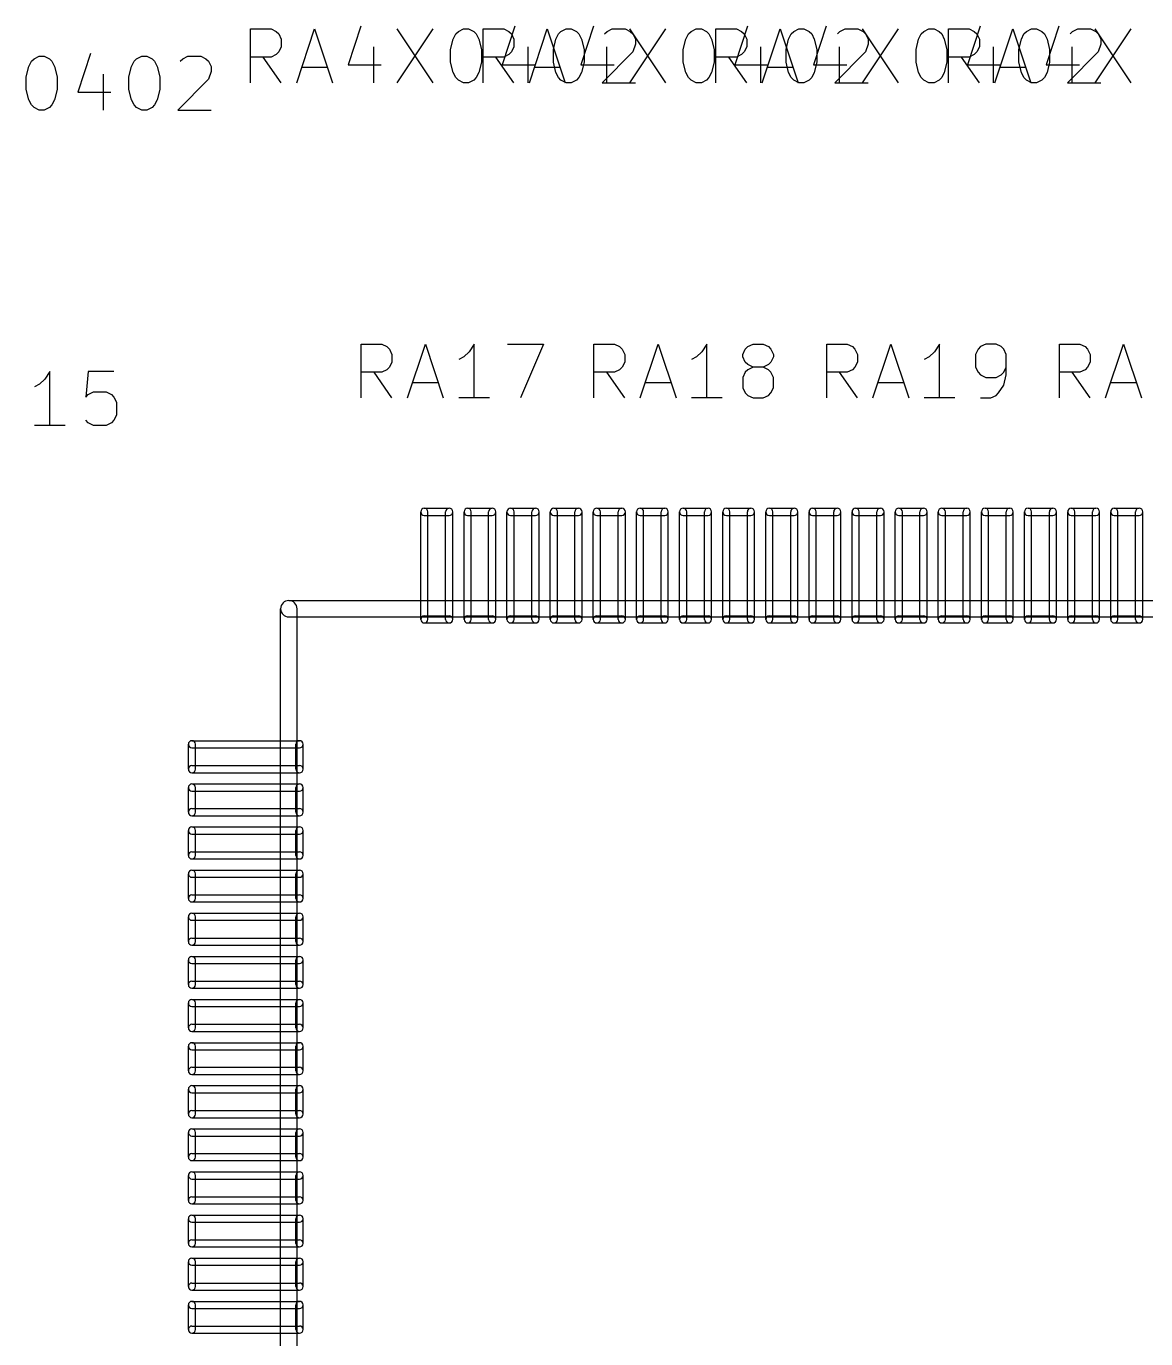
# Model space of a CAD drawing. Extents: x 51.7 to 137.6, y -122.1 to -55.4.
# Drawn here: x 101.09 to 111.48, y -87.8 to -75.62 of the extents above; entities that cross this region are included whole.
import ezdxf

# ---------------------------------------------------------------- set-up
doc = ezdxf.new("R2010")
doc.units = 0
doc.header["$MEASUREMENT"] = 0
doc.layers.add('BLACK', color=250, linetype='CONTINUOUS')

msp = doc.modelspace()

# ---------------------------------------------------------------- linework, layer by layer
at = {"layer": 'BLACK'}
for p, q in [((103.172, -76.1474), (103.172, -75.6474)), ((103.172, -75.6474), (103.363, -75.6474)), ((103.363, -75.6474), (103.41, -75.6712)), ((103.41, -75.6712), (103.434, -75.695)), ((103.434, -75.695), (103.458, -75.7426)), ((103.601, -76.1474), (103.767, -75.6474)), ((103.767, -75.6474), (103.934, -76.1474)), ((104.196, -75.6236), (104.077, -75.9807)), ((104.529, -75.6474), (104.863, -76.1474)), ((104.863, -75.6474), (104.529, -76.1474)), ((105.053, -75.7426), (105.077, -75.695)), ((105.077, -75.695), (105.101, -75.6712)), ((105.101, -75.6712), (105.148, -75.6474)), ((105.148, -75.6474), (105.196, -75.6474)), ((105.196, -75.6474), (105.244, -75.6712)), ((105.244, -75.6712), (105.267, -75.695)), ((105.267, -75.695), (105.291, -75.7426)), ((105.331, -76.1474), (105.331, -75.6474)), ((105.331, -75.6474), (105.522, -75.6474)), ((105.625, -75.6236), (105.506, -75.9807)), ((105.522, -75.6474), (105.569, -75.6712)), ((105.569, -75.6712), (105.593, -75.695)), ((105.593, -75.695), (105.617, -75.7426)), ((105.76, -76.1474), (105.926, -75.6474)), ((105.926, -75.6474), (106.093, -76.1474)), ((106.006, -75.7426), (106.029, -75.695)), ((106.029, -75.695), (106.053, -75.6712)), ((106.053, -75.6712), (106.101, -75.6474)), ((106.101, -75.6474), (106.148, -75.6474)), ((106.148, -75.6474), (106.196, -75.6712)), ((106.196, -75.6712), (106.22, -75.695)), ((106.22, -75.695), (106.244, -75.7426)), ((106.355, -75.6236), (106.236, -75.9807)), ((106.458, -75.695), (106.482, -75.6712)), ((106.482, -75.6712), (106.529, -75.6474)), ((106.529, -75.6474), (106.648, -75.6474)), ((106.648, -75.6474), (106.696, -75.6712)), ((106.688, -75.6474), (107.022, -76.1474)), ((107.022, -75.6474), (106.688, -76.1474)), ((106.696, -75.6712), (106.72, -75.695)), ((106.72, -75.695), (106.744, -75.7426)), ((107.212, -75.7426), (107.236, -75.695)), ((107.236, -75.695), (107.26, -75.6712)), ((107.26, -75.6712), (107.307, -75.6474)), ((107.307, -75.6474), (107.355, -75.6474)), ((107.355, -75.6474), (107.403, -75.6712)), ((107.403, -75.6712), (107.426, -75.695)), ((107.426, -75.695), (107.45, -75.7426)), ((107.49, -76.1474), (107.49, -75.6474)), ((107.49, -75.6474), (107.681, -75.6474)), ((107.784, -75.6236), (107.665, -75.9807)), ((107.681, -75.6474), (107.728, -75.6712)), ((107.728, -75.6712), (107.752, -75.695)), ((107.752, -75.695), (107.776, -75.7426)), ((107.919, -76.1474), (108.085, -75.6474)), ((108.085, -75.6474), (108.252, -76.1474)), ((108.165, -75.7426), (108.188, -75.695)), ((108.188, -75.695), (108.212, -75.6712)), ((108.212, -75.6712), (108.26, -75.6474)), ((108.26, -75.6474), (108.307, -75.6474)), ((108.307, -75.6474), (108.355, -75.6712)), ((108.355, -75.6712), (108.379, -75.695)), ((108.379, -75.695), (108.403, -75.7426)), ((108.514, -75.6236), (108.395, -75.9807)), ((108.617, -75.695), (108.641, -75.6712)), ((108.641, -75.6712), (108.688, -75.6474)), ((108.688, -75.6474), (108.807, -75.6474)), ((108.807, -75.6474), (108.855, -75.6712)), ((108.847, -75.6474), (109.181, -76.1474)), ((109.181, -75.6474), (108.847, -76.1474)), ((108.855, -75.6712), (108.879, -75.695)), ((108.879, -75.695), (108.903, -75.7426)), ((109.371, -75.7426), (109.395, -75.695)), ((109.395, -75.695), (109.419, -75.6712)), ((109.419, -75.6712), (109.466, -75.6474)), ((109.466, -75.6474), (109.514, -75.6474)), ((109.514, -75.6474), (109.562, -75.6712)), ((109.562, -75.6712), (109.585, -75.695)), ((109.585, -75.695), (109.609, -75.7426)), ((109.649, -76.1474), (109.649, -75.6474)), ((109.649, -75.6474), (109.84, -75.6474)), ((109.943, -75.6236), (109.824, -75.9807)), ((109.84, -75.6474), (109.887, -75.6712)), ((109.887, -75.6712), (109.911, -75.695)), ((109.911, -75.695), (109.935, -75.7426)), ((110.078, -76.1474), (110.244, -75.6474)), ((110.244, -75.6474), (110.411, -76.1474)), ((110.324, -75.7426), (110.347, -75.695)), ((110.347, -75.695), (110.371, -75.6712)), ((110.371, -75.6712), (110.419, -75.6474)), ((110.419, -75.6474), (110.466, -75.6474)), ((110.466, -75.6474), (110.514, -75.6712)), ((110.514, -75.6712), (110.538, -75.695)), ((110.538, -75.695), (110.562, -75.7426)), ((110.673, -75.6236), (110.554, -75.9807)), ((110.776, -75.695), (110.8, -75.6712)), ((110.8, -75.6712), (110.847, -75.6474)), ((110.847, -75.6474), (110.966, -75.6474)), ((110.966, -75.6474), (111.014, -75.6712)), ((111.006, -75.6474), (111.34, -76.1474)), ((111.34, -75.6474), (111.006, -76.1474)), ((111.014, -75.6712), (111.038, -75.695)), ((111.038, -75.695), (111.062, -75.7426)), ((103.434, -75.8617), (103.41, -75.8855)), ((103.458, -75.814), (103.434, -75.8617)), ((103.458, -75.7426), (103.458, -75.814)), ((104.315, -75.814), (104.315, -76.1474)), ((105.029, -75.8379), (105.053, -75.7426)), ((105.029, -75.9569), (105.029, -75.8379)), ((105.291, -75.7426), (105.315, -75.8379)), ((105.315, -75.8379), (105.315, -75.9569)), ((105.593, -75.8617), (105.569, -75.8855)), ((105.617, -75.814), (105.593, -75.8617)), ((105.617, -75.7426), (105.617, -75.814)), ((105.744, -75.814), (105.744, -76.1474)), ((105.982, -75.8379), (106.006, -75.7426)), ((105.982, -75.9569), (105.982, -75.8379)), ((106.244, -75.7426), (106.267, -75.8379)), ((106.267, -75.8379), (106.267, -75.9569)), ((106.72, -75.8617), (106.434, -76.1474)), ((106.474, -75.814), (106.474, -76.1474)), ((106.744, -75.7902), (106.72, -75.8617)), ((106.744, -75.7426), (106.744, -75.7902)), ((107.188, -75.8379), (107.212, -75.7426)), ((107.188, -75.9569), (107.188, -75.8379)), ((107.45, -75.7426), (107.474, -75.8379)), ((107.474, -75.8379), (107.474, -75.9569)), ((107.752, -75.8617), (107.728, -75.8855)), ((107.776, -75.814), (107.752, -75.8617)), ((107.776, -75.7426), (107.776, -75.814)), ((107.903, -75.814), (107.903, -76.1474)), ((108.141, -75.8379), (108.165, -75.7426)), ((108.141, -75.9569), (108.141, -75.8379)), ((108.403, -75.7426), (108.426, -75.8379)), ((108.426, -75.8379), (108.426, -75.9569)), ((108.879, -75.8617), (108.593, -76.1474)), ((108.633, -75.814), (108.633, -76.1474)), ((108.903, -75.7902), (108.879, -75.8617)), ((108.903, -75.7426), (108.903, -75.7902)), ((109.347, -75.8379), (109.371, -75.7426)), ((109.347, -75.9569), (109.347, -75.8379)), ((109.609, -75.7426), (109.633, -75.8379)), ((109.633, -75.8379), (109.633, -75.9569)), ((109.911, -75.8617), (109.887, -75.8855)), ((109.935, -75.814), (109.911, -75.8617)), ((109.935, -75.7426), (109.935, -75.814)), ((110.062, -75.814), (110.062, -76.1474)), ((110.3, -75.8379), (110.324, -75.7426)), ((110.3, -75.9569), (110.3, -75.8379)), ((110.562, -75.7426), (110.585, -75.8379)), ((110.585, -75.8379), (110.585, -75.9569)), ((111.038, -75.8617), (110.752, -76.1474)), ((110.792, -75.814), (110.792, -76.1474)), ((111.062, -75.7902), (111.038, -75.8617)), ((111.062, -75.7426), (111.062, -75.7902)), ((101.116, -75.9966), (101.14, -75.949)), ((101.14, -75.949), (101.164, -75.9252)), ((101.164, -75.9252), (101.211, -75.9014)), ((101.211, -75.9014), (101.259, -75.9014)), ((101.259, -75.9014), (101.307, -75.9252)), ((101.307, -75.9252), (101.33, -75.949)), ((101.33, -75.949), (101.354, -75.9966)), ((101.688, -75.8776), (101.569, -76.2347)), ((102.069, -75.9966), (102.092, -75.949)), ((102.092, -75.949), (102.116, -75.9252)), ((102.116, -75.9252), (102.164, -75.9014)), ((102.164, -75.9014), (102.211, -75.9014)), ((102.211, -75.9014), (102.259, -75.9252)), ((102.259, -75.9252), (102.283, -75.949)), ((102.283, -75.949), (102.307, -75.9966)), ((102.521, -75.949), (102.545, -75.9252)), ((102.545, -75.9252), (102.592, -75.9014)), ((102.592, -75.9014), (102.711, -75.9014)), ((102.711, -75.9014), (102.759, -75.9252)), ((102.759, -75.9252), (102.783, -75.949)), ((102.783, -75.949), (102.807, -75.9966)), ((103.363, -75.9093), (103.172, -75.9093)), ((103.458, -76.1474), (103.291, -75.9093)), ((103.41, -75.8855), (103.363, -75.9093)), ((104.077, -75.9807), (104.386, -75.9807)), ((105.053, -76.0521), (105.029, -75.9569)), ((105.315, -75.9569), (105.291, -76.0521)), ((105.522, -75.9093), (105.331, -75.9093)), ((105.617, -76.1474), (105.45, -75.9093)), ((105.506, -75.9807), (105.815, -75.9807)), ((105.569, -75.8855), (105.522, -75.9093)), ((106.006, -76.0521), (105.982, -75.9569)), ((106.236, -75.9807), (106.545, -75.9807)), ((106.267, -75.9569), (106.244, -76.0521)), ((107.212, -76.0521), (107.188, -75.9569)), ((107.474, -75.9569), (107.45, -76.0521)), ((107.681, -75.9093), (107.49, -75.9093)), ((107.776, -76.1474), (107.609, -75.9093)), ((107.665, -75.9807), (107.974, -75.9807)), ((107.728, -75.8855), (107.681, -75.9093)), ((108.165, -76.0521), (108.141, -75.9569)), ((108.395, -75.9807), (108.704, -75.9807)), ((108.426, -75.9569), (108.403, -76.0521)), ((109.371, -76.0521), (109.347, -75.9569)), ((109.633, -75.9569), (109.609, -76.0521)), ((109.84, -75.9093), (109.649, -75.9093)), ((109.935, -76.1474), (109.768, -75.9093)), ((109.824, -75.9807), (110.133, -75.9807)), ((109.887, -75.8855), (109.84, -75.9093)), ((110.324, -76.0521), (110.3, -75.9569)), ((110.554, -75.9807), (110.863, -75.9807)), ((110.585, -75.9569), (110.562, -76.0521)), ((101.092, -76.0919), (101.116, -75.9966)), ((101.092, -76.2109), (101.092, -76.0919)), ((101.354, -75.9966), (101.378, -76.0919)), ((101.378, -76.0919), (101.378, -76.2109)), ((101.807, -76.068), (101.807, -76.4014)), ((102.045, -76.0919), (102.069, -75.9966)), ((102.045, -76.2109), (102.045, -76.0919)), ((102.307, -75.9966), (102.33, -76.0919)), ((102.33, -76.0919), (102.33, -76.2109)), ((102.807, -76.0442), (102.783, -76.1157)), ((102.807, -75.9966), (102.807, -76.0442)), ((103.648, -76.0045), (103.886, -76.0045)), ((105.077, -76.0998), (105.053, -76.0521)), ((105.101, -76.1236), (105.077, -76.0998)), ((105.267, -76.0998), (105.244, -76.1236)), ((105.291, -76.0521), (105.267, -76.0998)), ((105.807, -76.0045), (106.045, -76.0045)), ((106.029, -76.0998), (106.006, -76.0521)), ((106.053, -76.1236), (106.029, -76.0998)), ((106.22, -76.0998), (106.196, -76.1236)), ((106.244, -76.0521), (106.22, -76.0998)), ((107.236, -76.0998), (107.212, -76.0521)), ((107.26, -76.1236), (107.236, -76.0998)), ((107.426, -76.0998), (107.403, -76.1236)), ((107.45, -76.0521), (107.426, -76.0998)), ((107.966, -76.0045), (108.204, -76.0045)), ((108.188, -76.0998), (108.165, -76.0521)), ((108.212, -76.1236), (108.188, -76.0998)), ((108.379, -76.0998), (108.355, -76.1236)), ((108.403, -76.0521), (108.379, -76.0998)), ((109.395, -76.0998), (109.371, -76.0521)), ((109.419, -76.1236), (109.395, -76.0998)), ((109.585, -76.0998), (109.562, -76.1236)), ((109.609, -76.0521), (109.585, -76.0998)), ((110.125, -76.0045), (110.363, -76.0045)), ((110.347, -76.0998), (110.324, -76.0521)), ((110.371, -76.1236), (110.347, -76.0998)), ((110.538, -76.0998), (110.514, -76.1236)), ((110.562, -76.0521), (110.538, -76.0998)), ((101.116, -76.3061), (101.092, -76.2109)), ((101.378, -76.2109), (101.354, -76.3061)), ((102.069, -76.3061), (102.045, -76.2109)), ((102.33, -76.2109), (102.307, -76.3061)), ((102.783, -76.1157), (102.497, -76.4014)), ((105.148, -76.1474), (105.101, -76.1236)), ((105.196, -76.1474), (105.148, -76.1474)), ((105.244, -76.1236), (105.196, -76.1474)), ((106.101, -76.1474), (106.053, -76.1236)), ((106.148, -76.1474), (106.101, -76.1474)), ((106.196, -76.1236), (106.148, -76.1474)), ((106.434, -76.1474), (106.744, -76.1474)), ((107.307, -76.1474), (107.26, -76.1236)), ((107.355, -76.1474), (107.307, -76.1474)), ((107.403, -76.1236), (107.355, -76.1474)), ((108.26, -76.1474), (108.212, -76.1236)), ((108.307, -76.1474), (108.26, -76.1474)), ((108.355, -76.1236), (108.307, -76.1474)), ((108.593, -76.1474), (108.903, -76.1474)), ((109.466, -76.1474), (109.419, -76.1236)), ((109.514, -76.1474), (109.466, -76.1474)), ((109.562, -76.1236), (109.514, -76.1474)), ((110.419, -76.1474), (110.371, -76.1236)), ((110.466, -76.1474), (110.419, -76.1474)), ((110.514, -76.1236), (110.466, -76.1474)), ((110.752, -76.1474), (111.062, -76.1474)), ((101.14, -76.3538), (101.116, -76.3061)), ((101.354, -76.3061), (101.33, -76.3538)), ((101.569, -76.2347), (101.878, -76.2347)), ((102.092, -76.3538), (102.069, -76.3061)), ((102.307, -76.3061), (102.283, -76.3538)), ((101.164, -76.3776), (101.14, -76.3538)), ((101.211, -76.4014), (101.164, -76.3776)), ((101.259, -76.4014), (101.211, -76.4014)), ((101.307, -76.3776), (101.259, -76.4014)), ((101.33, -76.3538), (101.307, -76.3776)), ((102.116, -76.3776), (102.092, -76.3538)), ((102.164, -76.4014), (102.116, -76.3776)), ((102.211, -76.4014), (102.164, -76.4014)), ((102.259, -76.3776), (102.211, -76.4014)), ((102.283, -76.3538), (102.259, -76.3776)), ((102.497, -76.4014), (102.807, -76.4014)), ((104.2, -79.0724), (104.2, -78.5724)), ((104.2, -78.5724), (104.39, -78.5724)), ((104.39, -78.5724), (104.438, -78.5962)), ((104.438, -78.5962), (104.461, -78.62)), ((104.461, -78.62), (104.485, -78.6676)), ((104.628, -79.0724), (104.795, -78.5724)), ((104.795, -78.5724), (104.961, -79.0724)), ((105.2, -78.6438), (105.152, -78.6914)), ((105.247, -78.5724), (105.2, -78.6438)), ((105.247, -79.0724), (105.247, -78.5724)), ((105.557, -78.5724), (105.89, -78.5724)), ((105.89, -78.5724), (105.676, -79.0724)), ((106.359, -79.0724), (106.359, -78.5724)), ((106.359, -78.5724), (106.549, -78.5724)), ((106.549, -78.5724), (106.597, -78.5962)), ((106.597, -78.5962), (106.62, -78.62)), ((106.62, -78.62), (106.644, -78.6676)), ((106.787, -79.0724), (106.954, -78.5724)), ((106.954, -78.5724), (107.12, -79.0724)), ((107.359, -78.6438), (107.311, -78.6914)), ((107.406, -78.5724), (107.359, -78.6438)), ((107.406, -79.0724), (107.406, -78.5724)), ((107.74, -78.6676), (107.763, -78.62)), ((107.763, -78.62), (107.787, -78.5962)), ((107.787, -78.5962), (107.835, -78.5724)), ((107.835, -78.5724), (107.93, -78.5724)), ((107.93, -78.5724), (107.978, -78.5962)), ((107.978, -78.5962), (108.001, -78.62)), ((108.001, -78.62), (108.025, -78.6676)), ((108.518, -79.0724), (108.518, -78.5724)), ((108.518, -78.5724), (108.708, -78.5724)), ((108.708, -78.5724), (108.756, -78.5962)), ((108.756, -78.5962), (108.779, -78.62)), ((108.779, -78.62), (108.803, -78.6676)), ((108.946, -79.0724), (109.113, -78.5724)), ((109.113, -78.5724), (109.279, -79.0724)), ((109.518, -78.6438), (109.47, -78.6914)), ((109.565, -78.5724), (109.518, -78.6438)), ((109.565, -79.0724), (109.565, -78.5724)), ((109.922, -78.62), (109.899, -78.6676)), ((109.946, -78.5962), (109.922, -78.62)), ((109.994, -78.5724), (109.946, -78.5962)), ((110.089, -78.5724), (109.994, -78.5724)), ((110.137, -78.5962), (110.089, -78.5724)), ((110.16, -78.62), (110.137, -78.5962)), ((110.184, -78.6676), (110.16, -78.62)), ((110.677, -79.0724), (110.677, -78.5724)), ((110.677, -78.5724), (110.867, -78.5724)), ((110.867, -78.5724), (110.915, -78.5962)), ((110.915, -78.5962), (110.938, -78.62)), ((110.938, -78.62), (110.962, -78.6676)), ((111.105, -79.0724), (111.272, -78.5724)), ((111.272, -78.5724), (111.438, -79.0724)), ((104.461, -78.7867), (104.438, -78.8105)), ((104.485, -78.739), (104.461, -78.7867)), ((104.485, -78.6676), (104.485, -78.739)), ((105.152, -78.6914), (105.104, -78.7152)), ((106.62, -78.7867), (106.597, -78.8105)), ((106.644, -78.739), (106.62, -78.7867)), ((106.644, -78.6676), (106.644, -78.739)), ((107.311, -78.6914), (107.263, -78.7152)), ((107.74, -78.6914), (107.74, -78.6676)), ((107.763, -78.739), (107.74, -78.6914)), ((107.787, -78.7629), (107.763, -78.739)), ((107.835, -78.7867), (107.787, -78.7629)), ((107.835, -78.7867), (107.787, -78.8105)), ((107.93, -78.7867), (107.835, -78.7867)), ((107.978, -78.7629), (107.93, -78.7867)), ((107.978, -78.8105), (107.93, -78.7867)), ((108.001, -78.739), (107.978, -78.7629)), ((108.025, -78.6914), (108.001, -78.739)), ((108.025, -78.6676), (108.025, -78.6914)), ((108.779, -78.7867), (108.756, -78.8105)), ((108.803, -78.739), (108.779, -78.7867)), ((108.803, -78.6676), (108.803, -78.739)), ((109.47, -78.6914), (109.422, -78.7152)), ((109.899, -78.6676), (109.899, -78.7867)), ((109.899, -78.7867), (109.922, -78.8343)), ((110.16, -78.8343), (110.184, -78.7867)), ((110.184, -78.8581), (110.184, -78.6676)), ((110.938, -78.7867), (110.915, -78.8105)), ((110.962, -78.739), (110.938, -78.7867)), ((110.962, -78.6676), (110.962, -78.739)), ((101.263, -78.8978), (101.215, -78.9454)), ((101.31, -78.8264), (101.263, -78.8978)), ((101.31, -79.3264), (101.31, -78.8264)), ((101.667, -78.8264), (101.644, -79.0645)), ((101.905, -78.8264), (101.667, -78.8264)), ((104.39, -78.8343), (104.2, -78.8343)), ((104.485, -79.0724), (104.319, -78.8343)), ((104.438, -78.8105), (104.39, -78.8343)), ((106.549, -78.8343), (106.359, -78.8343)), ((106.644, -79.0724), (106.478, -78.8343)), ((106.597, -78.8105), (106.549, -78.8343)), ((107.763, -78.8343), (107.74, -78.8819)), ((107.74, -78.8819), (107.74, -78.9771)), ((107.787, -78.8105), (107.763, -78.8343)), ((108.001, -78.8343), (107.978, -78.8105)), ((108.025, -78.8819), (108.001, -78.8343)), ((108.025, -78.9771), (108.025, -78.8819)), ((108.708, -78.8343), (108.518, -78.8343)), ((108.803, -79.0724), (108.637, -78.8343)), ((108.756, -78.8105), (108.708, -78.8343)), ((109.922, -78.8343), (109.946, -78.8581)), ((109.946, -78.8581), (109.994, -78.8819)), ((109.994, -78.8819), (110.089, -78.8819)), ((110.089, -78.8819), (110.137, -78.8581)), ((110.137, -78.8581), (110.16, -78.8343)), ((110.16, -78.9533), (110.184, -78.8581)), ((110.867, -78.8343), (110.677, -78.8343)), ((110.962, -79.0724), (110.796, -78.8343)), ((110.915, -78.8105), (110.867, -78.8343)), ((101.215, -78.9454), (101.167, -78.9692)), ((101.667, -79.0407), (101.715, -79.0169)), ((101.715, -79.0169), (101.834, -79.0169)), ((101.834, -79.0169), (101.882, -79.0407)), ((104.676, -78.9295), (104.914, -78.9295)), ((106.835, -78.9295), (107.073, -78.9295)), ((107.74, -78.9771), (107.763, -79.0248)), ((107.763, -79.0248), (107.787, -79.0486)), ((107.978, -79.0486), (108.001, -79.0248)), ((108.001, -79.0248), (108.025, -78.9771)), ((108.994, -78.9295), (109.232, -78.9295)), ((110.089, -79.0486), (110.113, -79.0248)), ((110.113, -79.0248), (110.16, -78.9533)), ((111.153, -78.9295), (111.391, -78.9295)), ((101.644, -79.0645), (101.667, -79.0407)), ((101.882, -79.0407), (101.905, -79.0645)), ((101.905, -79.0645), (101.929, -79.1121)), ((101.929, -79.1121), (101.929, -79.2311)), ((105.39, -79.0724), (105.104, -79.0724)), ((107.549, -79.0724), (107.263, -79.0724)), ((107.787, -79.0486), (107.835, -79.0724)), ((107.835, -79.0724), (107.93, -79.0724)), ((107.93, -79.0724), (107.978, -79.0486)), ((109.708, -79.0724), (109.422, -79.0724)), ((109.946, -79.0724), (110.041, -79.0724)), ((110.041, -79.0724), (110.089, -79.0486)), ((101.929, -79.2311), (101.905, -79.2788)), ((101.453, -79.3264), (101.167, -79.3264)), ((101.667, -79.3026), (101.644, -79.2788)), ((101.715, -79.3264), (101.667, -79.3026)), ((101.834, -79.3264), (101.715, -79.3264)), ((101.882, -79.3026), (101.834, -79.3264)), ((101.905, -79.2788), (101.882, -79.3026)), ((104.785, -80.0958), (105.016, -80.0958)), ((105.187, -80.0958), (105.415, -80.0958)), ((105.585, -80.0958), (105.817, -80.0958)), ((105.987, -80.0958), (106.215, -80.0958)), ((106.385, -80.0958), (106.617, -80.0958)), ((106.787, -80.0958), (107.015, -80.0958)), ((107.186, -80.0958), (107.417, -80.0958)), ((107.587, -80.0958), (107.815, -80.0958)), ((107.986, -80.0958), (108.217, -80.0958)), ((108.387, -80.0958), (108.616, -80.0958)), ((108.786, -80.0958), (109.017, -80.0958)), ((109.187, -80.0958), (109.416, -80.0958)), ((109.586, -80.0958), (109.817, -80.0958)), ((109.987, -80.0958), (110.216, -80.0958)), ((110.386, -80.0958), (110.617, -80.0958)), ((110.787, -80.0958), (111.016, -80.0958)), ((111.186, -80.0958), (111.417, -80.0958)), ((104.752, -81.127), (104.752, -80.1288)), ((104.785, -80.1618), (105.016, -80.1618)), ((104.818, -81.127), (104.818, -80.1288)), ((104.983, -81.127), (104.983, -80.1288)), ((105.049, -81.127), (105.049, -80.1288)), ((105.154, -81.127), (105.154, -80.1288)), ((105.187, -80.1618), (105.415, -80.1618)), ((105.22, -81.127), (105.22, -80.1288)), ((105.382, -81.127), (105.382, -80.1288)), ((105.448, -81.127), (105.448, -80.1288)), ((105.552, -81.127), (105.552, -80.1288)), ((105.585, -80.1618), (105.817, -80.1618)), ((105.618, -81.127), (105.618, -80.1288)), ((105.783, -81.127), (105.783, -80.1288)), ((105.85, -81.127), (105.85, -80.1288)), ((105.954, -81.127), (105.954, -80.1288)), ((105.987, -80.1618), (106.215, -80.1618)), ((106.02, -81.127), (106.02, -80.1288)), ((106.182, -81.127), (106.182, -80.1288)), ((106.248, -81.127), (106.248, -80.1288)), ((106.352, -81.127), (106.352, -80.1288)), ((106.385, -80.1618), (106.617, -80.1618)), ((106.418, -81.127), (106.418, -80.1288)), ((106.584, -81.127), (106.584, -80.1288)), ((106.65, -81.127), (106.65, -80.1288)), ((106.754, -81.127), (106.754, -80.1288)), ((106.787, -80.1618), (107.015, -80.1618)), ((106.82, -81.127), (106.82, -80.1288)), ((106.982, -81.127), (106.982, -80.1288)), ((107.048, -81.127), (107.048, -80.1288)), ((107.153, -81.127), (107.153, -80.1288)), ((107.186, -80.1618), (107.417, -80.1618)), ((107.219, -81.127), (107.219, -80.1288)), ((107.384, -81.127), (107.384, -80.1288)), ((107.45, -81.127), (107.45, -80.1288)), ((107.554, -81.127), (107.554, -80.1288)), ((107.587, -80.1618), (107.815, -80.1618)), ((107.62, -81.127), (107.62, -80.1288)), ((107.782, -81.127), (107.782, -80.1288)), ((107.849, -81.127), (107.849, -80.1288)), ((107.953, -81.127), (107.953, -80.1288)), ((107.986, -80.1618), (108.217, -80.1618)), ((108.019, -81.127), (108.019, -80.1288)), ((108.184, -81.127), (108.184, -80.1288)), ((108.25, -81.127), (108.25, -80.1288)), ((108.354, -81.127), (108.354, -80.1288)), ((108.387, -80.1618), (108.616, -80.1618)), ((108.42, -81.127), (108.42, -80.1288)), ((108.583, -81.127), (108.583, -80.1288)), ((108.649, -81.127), (108.649, -80.1288)), ((108.753, -81.127), (108.753, -80.1288)), ((108.786, -80.1618), (109.017, -80.1618)), ((108.819, -81.127), (108.819, -80.1288)), ((108.984, -81.127), (108.984, -80.1288)), ((109.05, -81.127), (109.05, -80.1288)), ((109.154, -81.127), (109.154, -80.1288)), ((109.187, -80.1618), (109.416, -80.1618)), ((109.22, -81.127), (109.22, -80.1288)), ((109.383, -81.127), (109.383, -80.1288)), ((109.449, -81.127), (109.449, -80.1288)), ((109.553, -81.127), (109.553, -80.1288)), ((109.586, -80.1618), (109.817, -80.1618)), ((109.619, -81.127), (109.619, -80.1288)), ((109.784, -81.127), (109.784, -80.1288)), ((109.85, -81.127), (109.85, -80.1288)), ((109.954, -81.127), (109.954, -80.1288)), ((109.987, -80.1618), (110.216, -80.1618)), ((110.02, -81.127), (110.02, -80.1288)), ((110.183, -81.127), (110.183, -80.1288)), ((110.249, -81.127), (110.249, -80.1288)), ((110.353, -81.127), (110.353, -80.1288)), ((110.386, -80.1618), (110.617, -80.1618)), ((110.419, -81.127), (110.419, -80.1288)), ((110.584, -81.127), (110.584, -80.1288)), ((110.65, -81.127), (110.65, -80.1288)), ((110.754, -81.127), (110.754, -80.1288)), ((110.787, -80.1618), (111.016, -80.1618)), ((110.82, -81.127), (110.82, -80.1288)), ((110.983, -81.127), (110.983, -80.1288)), ((111.049, -81.127), (111.049, -80.1288)), ((111.153, -81.127), (111.153, -80.1288)), ((111.186, -80.1618), (111.417, -80.1618)), ((111.219, -81.127), (111.219, -80.1288)), ((111.384, -81.127), (111.384, -80.1288)), ((111.45, -81.127), (111.45, -80.1288)), ((103.528, -80.9518), (123.472, -80.9518)), ((103.452, -99.9713), (103.452, -81.028)), ((103.604, -99.9713), (103.604, -81.028)), ((104.785, -81.094), (105.016, -81.094)), ((105.187, -81.094), (105.415, -81.094)), ((105.585, -81.094), (105.817, -81.094)), ((105.987, -81.094), (106.215, -81.094)), ((106.385, -81.094), (106.617, -81.094)), ((106.787, -81.094), (107.015, -81.094)), ((107.186, -81.094), (107.417, -81.094)), ((107.587, -81.094), (107.815, -81.094)), ((107.986, -81.094), (108.217, -81.094)), ((108.387, -81.094), (108.616, -81.094)), ((108.786, -81.094), (109.017, -81.094)), ((109.187, -81.094), (109.416, -81.094)), ((109.586, -81.094), (109.817, -81.094)), ((109.987, -81.094), (110.216, -81.094)), ((110.386, -81.094), (110.617, -81.094)), ((110.787, -81.094), (111.016, -81.094)), ((111.186, -81.094), (111.417, -81.094)), ((103.528, -81.1042), (123.472, -81.1042)), ((104.785, -81.16), (105.016, -81.16)), ((105.187, -81.16), (105.415, -81.16)), ((105.585, -81.16), (105.817, -81.16)), ((105.987, -81.16), (106.215, -81.16)), ((106.385, -81.16), (106.617, -81.16)), ((106.787, -81.16), (107.015, -81.16)), ((107.186, -81.16), (107.417, -81.16)), ((107.587, -81.16), (107.815, -81.16)), ((107.986, -81.16), (108.217, -81.16)), ((108.387, -81.16), (108.616, -81.16)), ((108.786, -81.16), (109.017, -81.16)), ((109.187, -81.16), (109.416, -81.16)), ((109.586, -81.16), (109.817, -81.16)), ((109.987, -81.16), (110.216, -81.16)), ((110.386, -81.16), (110.617, -81.16)), ((110.787, -81.16), (111.016, -81.16)), ((111.186, -81.16), (111.417, -81.16)), ((102.596, -82.5164), (102.596, -82.2853)), ((102.629, -82.2522), (103.627, -82.2522)), ((102.662, -82.5164), (102.662, -82.2853)), ((103.594, -82.5164), (103.594, -82.2853)), ((103.66, -82.5164), (103.66, -82.2853)), ((102.629, -82.3183), (103.627, -82.3183)), ((102.629, -82.4834), (103.627, -82.4834)), ((102.629, -82.5494), (103.627, -82.5494)), ((102.629, -82.6536), (103.627, -82.6536)), ((102.596, -82.9152), (102.596, -82.6866)), ((102.629, -82.7196), (103.627, -82.7196)), ((102.662, -82.9152), (102.662, -82.6866)), ((103.594, -82.9152), (103.594, -82.6866)), ((103.66, -82.9152), (103.66, -82.6866)), ((102.629, -82.8822), (103.627, -82.8822)), ((102.629, -82.9482), (103.627, -82.9482)), ((102.596, -83.3165), (102.596, -83.0854)), ((102.629, -83.0523), (103.627, -83.0523)), ((102.629, -83.1184), (103.627, -83.1184)), ((102.662, -83.3165), (102.662, -83.0854)), ((103.594, -83.3165), (103.594, -83.0854)), ((103.66, -83.3165), (103.66, -83.0854)), ((102.629, -83.2835), (103.627, -83.2835)), ((102.629, -83.3495), (103.627, -83.3495)), ((102.596, -83.7153), (102.596, -83.4867)), ((102.629, -83.4537), (103.627, -83.4537)), ((102.629, -83.5197), (103.627, -83.5197)), ((102.662, -83.7153), (102.662, -83.4867)), ((103.594, -83.7153), (103.594, -83.4867)), ((103.66, -83.7153), (103.66, -83.4867)), ((102.629, -83.6823), (103.627, -83.6823)), ((102.629, -83.7483), (103.627, -83.7483)), ((102.596, -84.1166), (102.596, -83.8855)), ((102.629, -83.8524), (103.627, -83.8524)), ((102.662, -84.1166), (102.662, -83.8855)), ((103.594, -84.1166), (103.594, -83.8855)), ((103.66, -84.1166), (103.66, -83.8855)), ((102.629, -83.9185), (103.627, -83.9185)), ((102.629, -84.0836), (103.627, -84.0836)), ((102.629, -84.1496), (103.627, -84.1496)), ((102.629, -84.2538), (103.627, -84.2538)), ((102.596, -84.5154), (102.596, -84.2868)), ((102.629, -84.3198), (103.627, -84.3198)), ((102.662, -84.5154), (102.662, -84.2868)), ((103.594, -84.5154), (103.594, -84.2868)), ((103.66, -84.5154), (103.66, -84.2868)), ((102.629, -84.4824), (103.627, -84.4824)), ((102.629, -84.5484), (103.627, -84.5484)), ((102.596, -84.9167), (102.596, -84.6856)), ((102.629, -84.6525), (103.627, -84.6525)), ((102.629, -84.7186), (103.627, -84.7186)), ((102.662, -84.9167), (102.662, -84.6856)), ((103.594, -84.9167), (103.594, -84.6856)), ((103.66, -84.9167), (103.66, -84.6856)), ((102.629, -84.8837), (103.627, -84.8837)), ((102.629, -84.9497), (103.627, -84.9497)), ((102.596, -85.3155), (102.596, -85.0869)), ((102.629, -85.0539), (103.627, -85.0539)), ((102.662, -85.3155), (102.662, -85.0869)), ((103.594, -85.3155), (103.594, -85.0869)), ((103.66, -85.3155), (103.66, -85.0869)), ((102.629, -85.1199), (103.627, -85.1199)), ((102.629, -85.2825), (103.627, -85.2825)), ((102.629, -85.3485), (103.627, -85.3485)), ((102.629, -85.4526), (103.627, -85.4526)), ((102.596, -85.7168), (102.596, -85.4857)), ((102.629, -85.5187), (103.627, -85.5187)), ((102.662, -85.7168), (102.662, -85.4857)), ((103.594, -85.7168), (103.594, -85.4857)), ((103.66, -85.7168), (103.66, -85.4857)), ((102.629, -85.6838), (103.627, -85.6838)), ((102.629, -85.7498), (103.627, -85.7498)), ((102.596, -86.1156), (102.596, -85.887)), ((102.629, -85.854), (103.627, -85.854)), ((102.629, -85.92), (103.627, -85.92)), ((102.662, -86.1156), (102.662, -85.887)), ((103.594, -86.1156), (103.594, -85.887)), ((103.66, -86.1156), (103.66, -85.887)), ((102.629, -86.0826), (103.627, -86.0826)), ((102.629, -86.1486), (103.627, -86.1486)), ((102.596, -86.5169), (102.596, -86.2858)), ((102.629, -86.2527), (103.627, -86.2527)), ((102.629, -86.3188), (103.627, -86.3188)), ((102.662, -86.5169), (102.662, -86.2858)), ((103.594, -86.5169), (103.594, -86.2858)), ((103.66, -86.5169), (103.66, -86.2858)), ((102.629, -86.4839), (103.627, -86.4839)), ((102.629, -86.5499), (103.627, -86.5499)), ((102.596, -86.9157), (102.596, -86.6871)), ((102.629, -86.6541), (103.627, -86.6541)), ((102.662, -86.9157), (102.662, -86.6871)), ((103.594, -86.9157), (103.594, -86.6871)), ((103.66, -86.9157), (103.66, -86.6871)), ((102.629, -86.7201), (103.627, -86.7201)), ((102.629, -86.8827), (103.627, -86.8827)), ((102.629, -86.9487), (103.627, -86.9487)), ((102.629, -87.0528), (103.627, -87.0528)), ((102.596, -87.317), (102.596, -87.0859)), ((102.629, -87.1189), (103.627, -87.1189)), ((102.662, -87.317), (102.662, -87.0859)), ((103.594, -87.317), (103.594, -87.0859)), ((103.66, -87.317), (103.66, -87.0859)), ((102.629, -87.284), (103.627, -87.284)), ((102.629, -87.35), (103.627, -87.35)), ((102.596, -87.7158), (102.596, -87.4872)), ((102.629, -87.4542), (103.627, -87.4542)), ((102.629, -87.5202), (103.627, -87.5202)), ((102.662, -87.7158), (102.662, -87.4872)), ((103.594, -87.7158), (103.594, -87.4872)), ((103.66, -87.7158), (103.66, -87.4872)), ((102.629, -87.6828), (103.627, -87.6828)), ((102.629, -87.7488), (103.627, -87.7488))]:
    msp.add_line(p, q, dxfattribs=at)
for centre, radius, start, end in [((104.785, -80.1288), 0.033, 90, 270), ((104.785, -80.1288), 0.033, 360, 540), ((105.016, -80.1288), 0.033, 360, 540), ((105.016, -80.1288), 0.033, 270, 450), ((105.187, -80.1288), 0.033, 90, 270), ((105.187, -80.1288), 0.033, 360, 540), ((105.415, -80.1288), 0.033, 360, 540), ((105.415, -80.1288), 0.033, 270, 450), ((105.585, -80.1288), 0.033, 90, 270), ((105.585, -80.1288), 0.033, 360, 540), ((105.817, -80.1288), 0.033, 360, 540), ((105.817, -80.1288), 0.033, 270, 450), ((105.987, -80.1288), 0.033, 90, 270), ((105.987, -80.1288), 0.033, 360, 540), ((106.215, -80.1288), 0.033, 360, 540), ((106.215, -80.1288), 0.033, 270, 450), ((106.385, -80.1288), 0.033, 90, 270), ((106.385, -80.1288), 0.033, 360, 540), ((106.617, -80.1288), 0.033, 360, 540), ((106.617, -80.1288), 0.033, 270, 450), ((106.787, -80.1288), 0.033, 90, 270), ((106.787, -80.1288), 0.033, 360, 540), ((107.015, -80.1288), 0.033, 360, 540), ((107.015, -80.1288), 0.033, 270, 450), ((107.186, -80.1288), 0.033, 90, 270), ((107.186, -80.1288), 0.033, 360, 540), ((107.417, -80.1288), 0.033, 360, 540), ((107.417, -80.1288), 0.033, 270, 450), ((107.587, -80.1288), 0.033, 90, 270), ((107.587, -80.1288), 0.033, 360, 540), ((107.815, -80.1288), 0.033, 360, 540), ((107.815, -80.1288), 0.033, 270, 450), ((107.986, -80.1288), 0.033, 90, 270), ((107.986, -80.1288), 0.033, 360, 540), ((108.217, -80.1288), 0.033, 360, 540), ((108.217, -80.1288), 0.033, 270, 450), ((108.387, -80.1288), 0.033, 90, 270), ((108.387, -80.1288), 0.033, 360, 540), ((108.616, -80.1288), 0.033, 360, 540), ((108.616, -80.1288), 0.033, 270, 450), ((108.786, -80.1288), 0.033, 90, 270), ((108.786, -80.1288), 0.033, 360, 540), ((109.017, -80.1288), 0.033, 360, 540), ((109.017, -80.1288), 0.033, 270, 450), ((109.187, -80.1288), 0.033, 90, 270), ((109.187, -80.1288), 0.033, 360, 540), ((109.416, -80.1288), 0.033, 360, 540), ((109.416, -80.1288), 0.033, 270, 450), ((109.586, -80.1288), 0.033, 90, 270), ((109.586, -80.1288), 0.033, 360, 540), ((109.817, -80.1288), 0.033, 360, 540), ((109.817, -80.1288), 0.033, 270, 450), ((109.987, -80.1288), 0.033, 90, 270), ((109.987, -80.1288), 0.033, 360, 540), ((110.216, -80.1288), 0.033, 360, 540), ((110.216, -80.1288), 0.033, 270, 450), ((110.386, -80.1288), 0.033, 90, 270), ((110.386, -80.1288), 0.033, 360, 540), ((110.617, -80.1288), 0.033, 360, 540), ((110.617, -80.1288), 0.033, 270, 450), ((110.787, -80.1288), 0.033, 90, 270), ((110.787, -80.1288), 0.033, 360, 540), ((111.016, -80.1288), 0.033, 360, 540), ((111.016, -80.1288), 0.033, 270, 450), ((111.186, -80.1288), 0.033, 90, 270), ((111.186, -80.1288), 0.033, 360, 540), ((111.417, -80.1288), 0.033, 360, 540), ((111.417, -80.1288), 0.033, 270, 450), ((103.528, -81.028), 0.0762, 90, 270), ((103.528, -81.028), 0.0762, 360, 540), ((104.785, -81.127), 0.033, 90, 270), ((105.016, -81.127), 0.033, 270, 450), ((105.187, -81.127), 0.033, 90, 270), ((105.415, -81.127), 0.033, 270, 450), ((105.585, -81.127), 0.033, 90, 270), ((105.817, -81.127), 0.033, 270, 450), ((105.987, -81.127), 0.033, 90, 270), ((106.215, -81.127), 0.033, 270, 450), ((106.385, -81.127), 0.033, 90, 270), ((106.617, -81.127), 0.033, 270, 450), ((106.787, -81.127), 0.033, 90, 270), ((107.015, -81.127), 0.033, 270, 450), ((107.186, -81.127), 0.033, 90, 270), ((107.417, -81.127), 0.033, 270, 450), ((107.587, -81.127), 0.033, 90, 270), ((107.815, -81.127), 0.033, 270, 450), ((107.986, -81.127), 0.033, 90, 270), ((108.217, -81.127), 0.033, 270, 450), ((108.387, -81.127), 0.033, 90, 270), ((108.616, -81.127), 0.033, 270, 450), ((108.786, -81.127), 0.033, 90, 270), ((109.017, -81.127), 0.033, 270, 450), ((109.187, -81.127), 0.033, 90, 270), ((109.416, -81.127), 0.033, 270, 450), ((109.586, -81.127), 0.033, 90, 270), ((109.817, -81.127), 0.033, 270, 450), ((109.987, -81.127), 0.033, 90, 270), ((110.216, -81.127), 0.033, 270, 450), ((110.386, -81.127), 0.033, 90, 270), ((110.617, -81.127), 0.033, 270, 450), ((110.787, -81.127), 0.033, 90, 270), ((111.016, -81.127), 0.033, 270, 450), ((111.186, -81.127), 0.033, 90, 270), ((111.417, -81.127), 0.033, 270, 450), ((104.785, -81.127), 0.033, 180, 360), ((105.016, -81.127), 0.033, 180, 360), ((105.187, -81.127), 0.033, 180, 360), ((105.415, -81.127), 0.033, 180, 360), ((105.585, -81.127), 0.033, 180, 360), ((105.817, -81.127), 0.033, 180, 360), ((105.987, -81.127), 0.033, 180, 360), ((106.215, -81.127), 0.033, 180, 360), ((106.385, -81.127), 0.033, 180, 360), ((106.617, -81.127), 0.033, 180, 360), ((106.787, -81.127), 0.033, 180, 360), ((107.015, -81.127), 0.033, 180, 360), ((107.186, -81.127), 0.033, 180, 360), ((107.417, -81.127), 0.033, 180, 360), ((107.587, -81.127), 0.033, 180, 360), ((107.815, -81.127), 0.033, 180, 360), ((107.986, -81.127), 0.033, 180, 360), ((108.217, -81.127), 0.033, 180, 360), ((108.387, -81.127), 0.033, 180, 360), ((108.616, -81.127), 0.033, 180, 360), ((108.786, -81.127), 0.033, 180, 360), ((109.017, -81.127), 0.033, 180, 360), ((109.187, -81.127), 0.033, 180, 360), ((109.416, -81.127), 0.033, 180, 360), ((109.586, -81.127), 0.033, 180, 360), ((109.817, -81.127), 0.033, 180, 360), ((109.987, -81.127), 0.033, 180, 360), ((110.216, -81.127), 0.033, 180, 360), ((110.386, -81.127), 0.033, 180, 360), ((110.617, -81.127), 0.033, 180, 360), ((110.787, -81.127), 0.033, 180, 360), ((111.016, -81.127), 0.033, 180, 360), ((111.186, -81.127), 0.033, 180, 360), ((111.417, -81.127), 0.033, 180, 360), ((102.629, -82.2853), 0.033, 90, 270), ((102.629, -82.2853), 0.033, 360, 540), ((103.627, -82.2853), 0.033, 360, 540), ((103.627, -82.2853), 0.033, 270, 450), ((102.629, -82.5164), 0.033, 90, 270), ((102.629, -82.5164), 0.033, 180, 360), ((103.627, -82.5164), 0.033, 180, 360), ((103.627, -82.5164), 0.033, 270, 450), ((102.629, -82.6866), 0.033, 90, 270), ((102.629, -82.6866), 0.033, 360, 540), ((103.627, -82.6866), 0.033, 360, 540), ((103.627, -82.6866), 0.033, 270, 450), ((102.629, -82.9152), 0.033, 90, 270), ((102.629, -82.9152), 0.033, 180, 360), ((103.627, -82.9152), 0.033, 180, 360), ((103.627, -82.9152), 0.033, 270, 450), ((102.629, -83.0854), 0.033, 90, 270), ((102.629, -83.0854), 0.033, 360, 540), ((103.627, -83.0854), 0.033, 360, 540), ((103.627, -83.0854), 0.033, 270, 450), ((102.629, -83.3165), 0.033, 90, 270), ((103.627, -83.3165), 0.033, 270, 450), ((102.629, -83.3165), 0.033, 180, 360), ((103.627, -83.3165), 0.033, 180, 360), ((102.629, -83.4867), 0.033, 90, 270), ((102.629, -83.4867), 0.033, 360, 540), ((103.627, -83.4867), 0.033, 360, 540), ((103.627, -83.4867), 0.033, 270, 450), ((102.629, -83.7153), 0.033, 90, 270), ((102.629, -83.7153), 0.033, 180, 360), ((103.627, -83.7153), 0.033, 180, 360), ((103.627, -83.7153), 0.033, 270, 450), ((102.629, -83.8855), 0.033, 90, 270), ((102.629, -83.8855), 0.033, 360, 540), ((103.627, -83.8855), 0.033, 360, 540), ((103.627, -83.8855), 0.033, 270, 450), ((102.629, -84.1166), 0.033, 90, 270), ((102.629, -84.1166), 0.033, 180, 360), ((103.627, -84.1166), 0.033, 180, 360), ((103.627, -84.1166), 0.033, 270, 450), ((102.629, -84.2868), 0.033, 90, 270), ((102.629, -84.2868), 0.033, 360, 540), ((103.627, -84.2868), 0.033, 360, 540), ((103.627, -84.2868), 0.033, 270, 450), ((102.629, -84.5154), 0.033, 90, 270), ((103.627, -84.5154), 0.033, 270, 450), ((102.629, -84.5154), 0.033, 180, 360), ((103.627, -84.5154), 0.033, 180, 360), ((102.629, -84.6856), 0.033, 90, 270), ((102.629, -84.6856), 0.033, 360, 540), ((103.627, -84.6856), 0.033, 360, 540), ((103.627, -84.6856), 0.033, 270, 450), ((102.629, -84.9167), 0.033, 90, 270), ((102.629, -84.9167), 0.033, 180, 360), ((103.627, -84.9167), 0.033, 180, 360), ((103.627, -84.9167), 0.033, 270, 450), ((102.629, -85.0869), 0.033, 90, 270), ((102.629, -85.0869), 0.033, 360, 540), ((103.627, -85.0869), 0.033, 360, 540), ((103.627, -85.0869), 0.033, 270, 450), ((102.629, -85.3155), 0.033, 90, 270), ((102.629, -85.3155), 0.033, 180, 360), ((103.627, -85.3155), 0.033, 180, 360), ((103.627, -85.3155), 0.033, 270, 450), ((102.629, -85.4857), 0.033, 90, 270), ((102.629, -85.4857), 0.033, 360, 540), ((103.627, -85.4857), 0.033, 360, 540), ((103.627, -85.4857), 0.033, 270, 450), ((102.629, -85.7168), 0.033, 90, 270), ((102.629, -85.7168), 0.033, 180, 360), ((103.627, -85.7168), 0.033, 180, 360), ((103.627, -85.7168), 0.033, 270, 450), ((102.629, -85.887), 0.033, 90, 270), ((102.629, -85.887), 0.033, 360, 540), ((103.627, -85.887), 0.033, 360, 540), ((103.627, -85.887), 0.033, 270, 450), ((102.629, -86.1156), 0.033, 90, 270), ((103.627, -86.1156), 0.033, 270, 450), ((102.629, -86.1156), 0.033, 180, 360), ((103.627, -86.1156), 0.033, 180, 360), ((102.629, -86.2858), 0.033, 90, 270), ((102.629, -86.2858), 0.033, 360, 540), ((103.627, -86.2858), 0.033, 360, 540), ((103.627, -86.2858), 0.033, 270, 450), ((102.629, -86.5169), 0.033, 90, 270), ((102.629, -86.5169), 0.033, 180, 360), ((103.627, -86.5169), 0.033, 180, 360), ((103.627, -86.5169), 0.033, 270, 450), ((102.629, -86.6871), 0.033, 90, 270), ((102.629, -86.6871), 0.033, 360, 540), ((103.627, -86.6871), 0.033, 360, 540), ((103.627, -86.6871), 0.033, 270, 450), ((102.629, -86.9157), 0.033, 90, 270), ((102.629, -86.9157), 0.033, 180, 360), ((103.627, -86.9157), 0.033, 180, 360), ((103.627, -86.9157), 0.033, 270, 450), ((102.629, -87.0859), 0.033, 90, 270), ((102.629, -87.0859), 0.033, 360, 540), ((103.627, -87.0859), 0.033, 360, 540), ((103.627, -87.0859), 0.033, 270, 450), ((102.629, -87.317), 0.033, 90, 270), ((103.627, -87.317), 0.033, 270, 450), ((102.629, -87.317), 0.033, 180, 360), ((103.627, -87.317), 0.033, 180, 360), ((102.629, -87.4872), 0.033, 90, 270), ((102.629, -87.4872), 0.033, 360, 540), ((103.627, -87.4872), 0.033, 360, 540), ((103.627, -87.4872), 0.033, 270, 450), ((102.629, -87.7158), 0.033, 90, 270), ((102.629, -87.7158), 0.033, 180, 360), ((103.627, -87.7158), 0.033, 180, 360), ((103.627, -87.7158), 0.033, 270, 450)]:
    msp.add_arc(centre, radius, start, end, dxfattribs=at)

doc.saveas('drawing.dxf')
